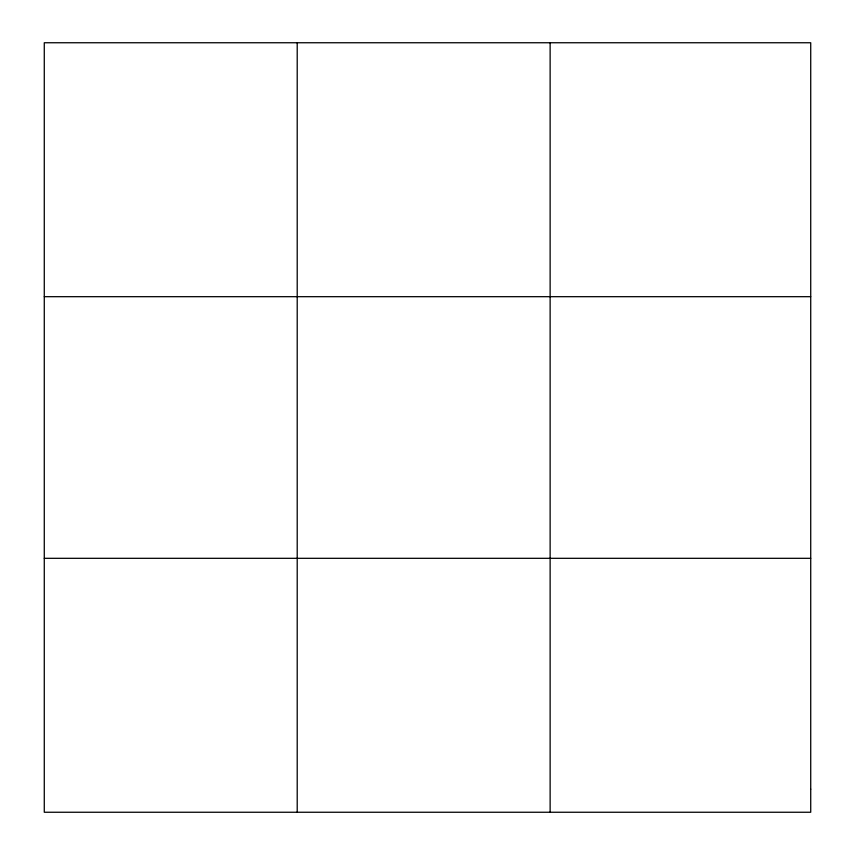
<?xml version="1.0" encoding="UTF-8"?>
<svg xmlns="http://www.w3.org/2000/svg" width="855" height="855" viewBox="0 0 855 855"><rect width="100%" height="100%" fill="white"/><g stroke="black" fill="none" stroke-linecap="round" stroke-linejoin="round"><path stroke-width="1.28" d="M297.209 42.75L297.209 812.25M550.128 42.75L550.128 812.25M44.278 296.685L810.722 296.685M44.278 558.315L810.722 558.315M810.722 789.165L810.722 812.25L44.278 812.25L44.278 42.75L810.722 42.75L810.722 789.165"/></g></svg>
